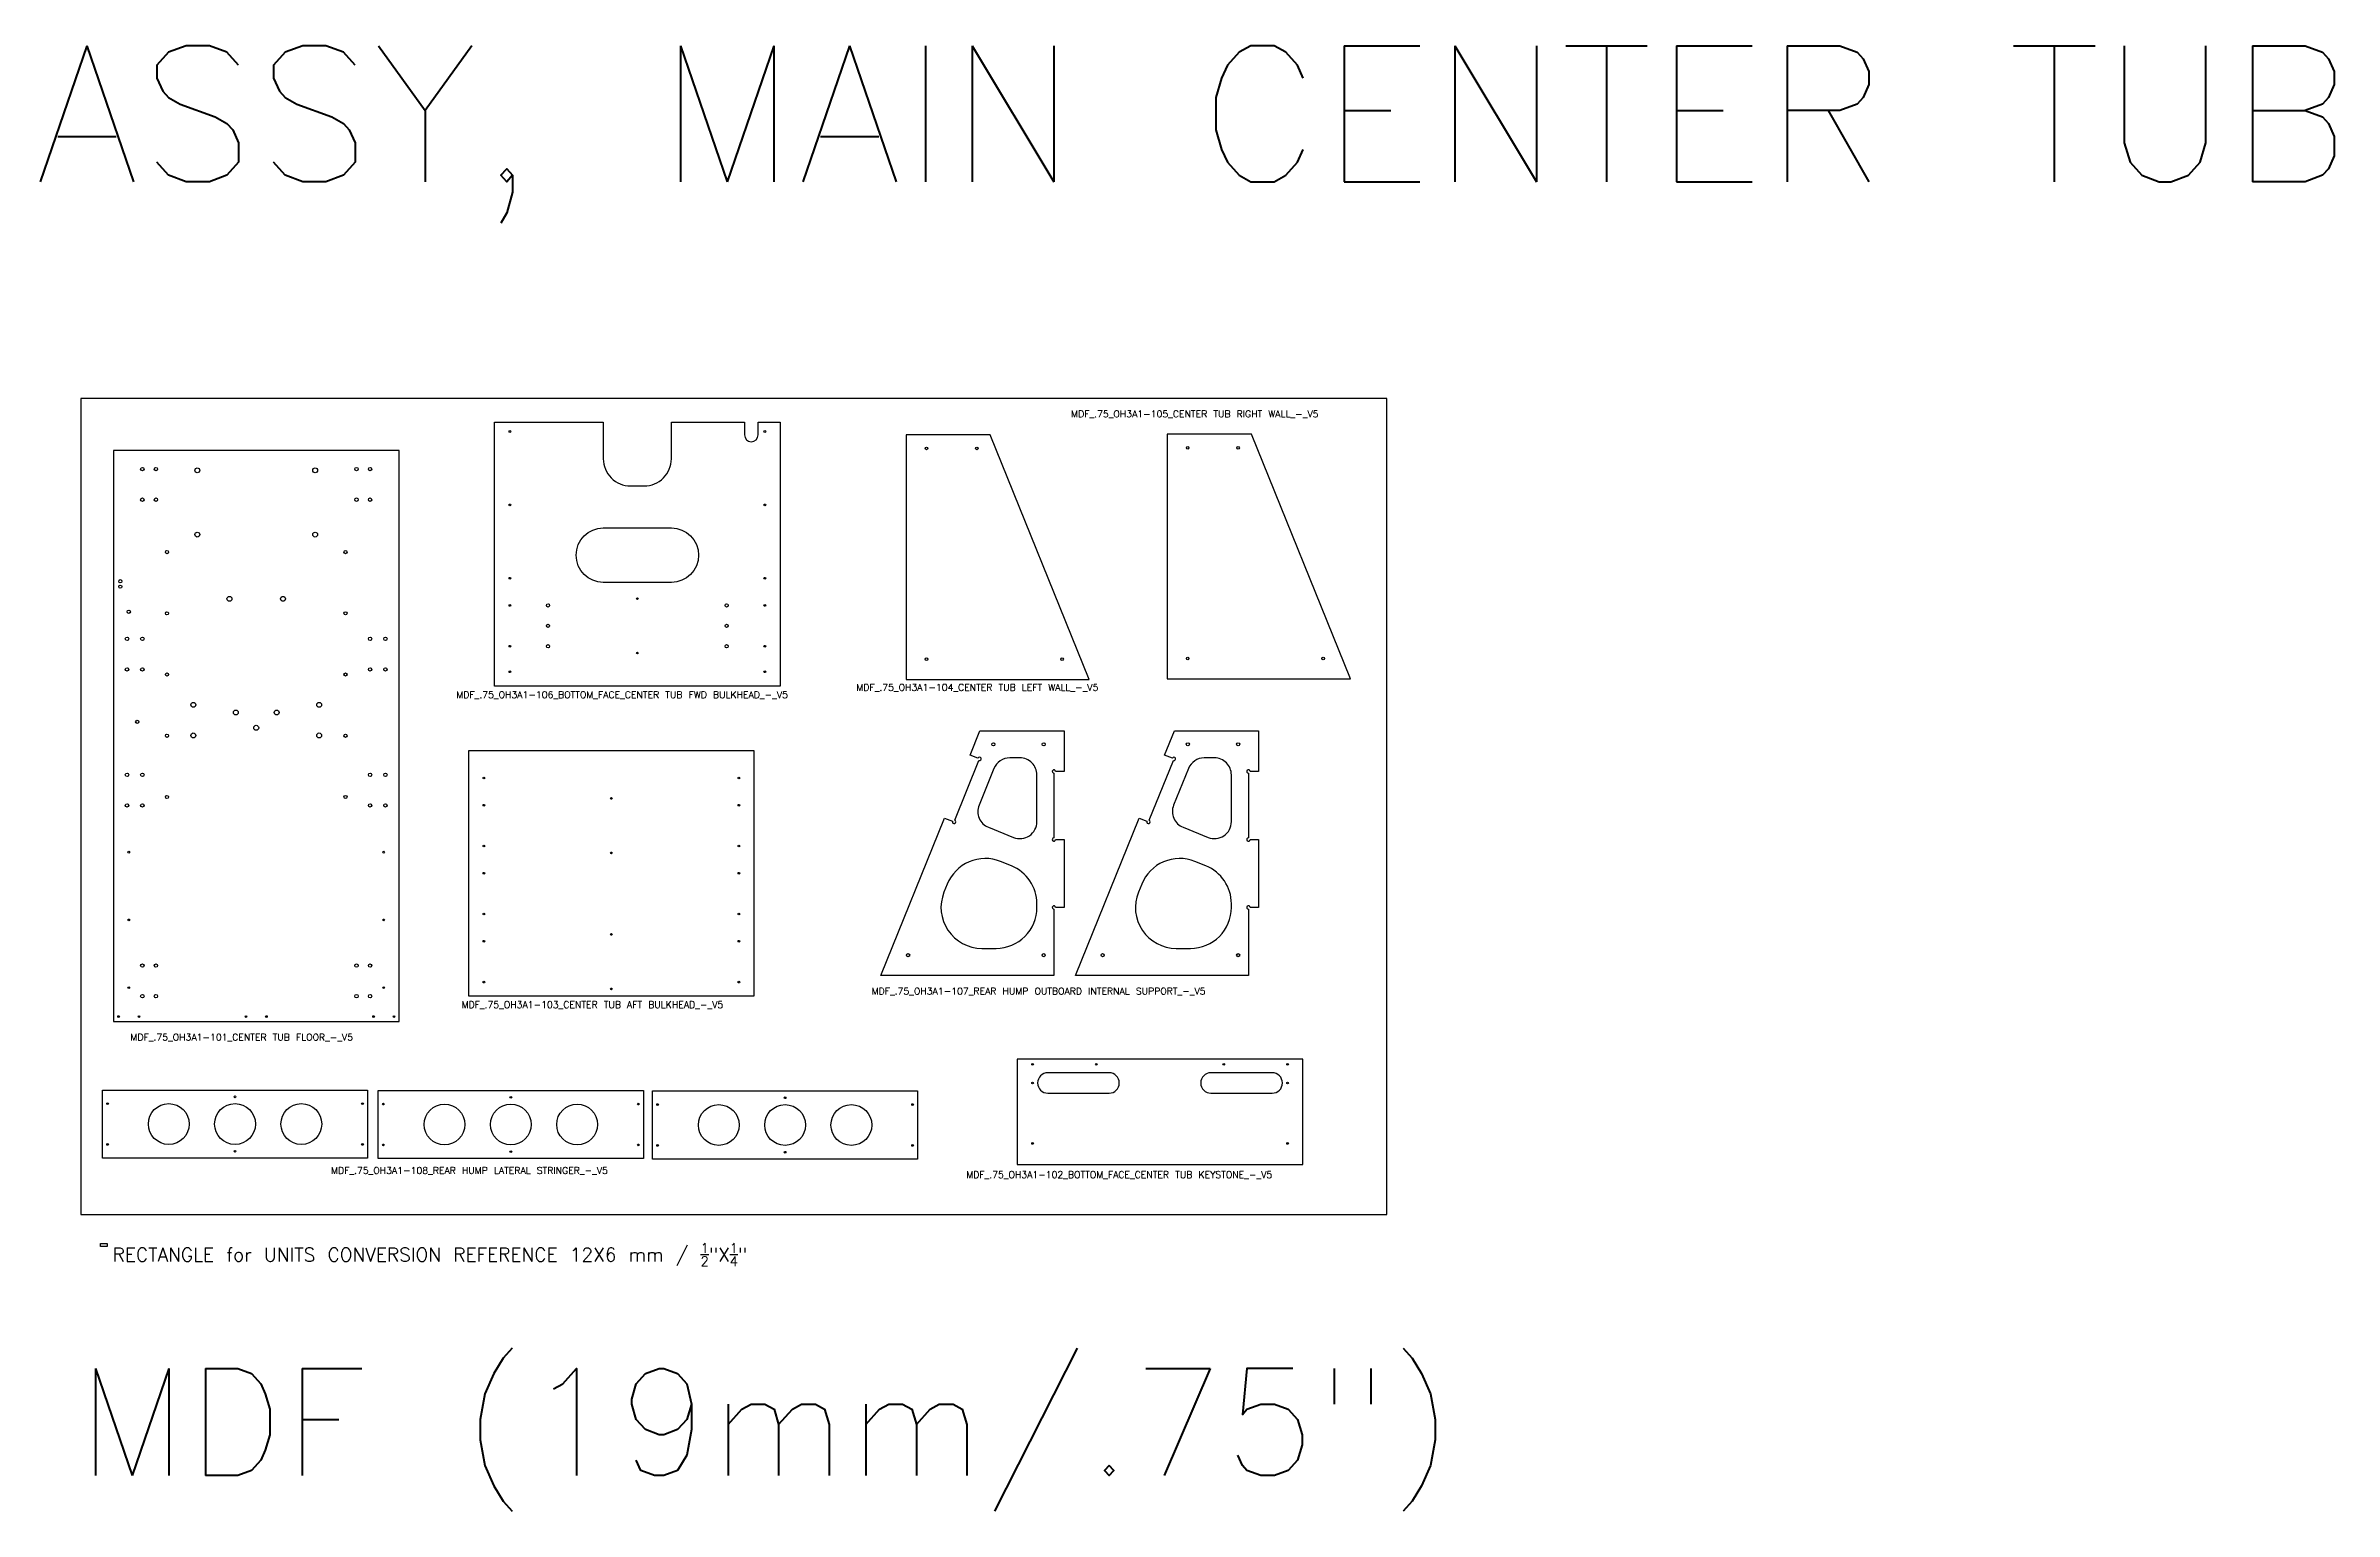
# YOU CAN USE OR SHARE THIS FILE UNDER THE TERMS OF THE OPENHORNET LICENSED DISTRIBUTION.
# Model space of a CAD drawing. Header units: millimetres. Extents: x 2758 to 41047, y 670 to 17125.
# Drawn here: x 5006 to 9278, y 670 to 3407 of the extents above; entities that cross this region are included whole.
import ezdxf

# ---------------------------------------------------------------- set-up
doc = ezdxf.new("R2010")
doc.units = ezdxf.units.MM
doc.styles.get("Standard").update_dxf_attribs({"font": 'txt.shx'})

msp = doc.modelspace()

# ---------------------------------------------------------------- linework, layer by layer
at = {"color": 0, "linetype": 'ByBlock', "lineweight": -2}
msp.add_lwpolyline([(7509.4, 1224.2), (7509.4, 2748.2), (5071, 2748.2), (5071, 1224.2)], close=True, dxfattribs=at)
for points in [[(6310.2, 2680.1, 1), (6335.6, 2680.1), (6335.6, 2704.1), (6376.8, 2704.1), (6376.8, 2211), (5843.6, 2211), (5843.6, 2704.1), (6046.7, 2704.1), (6046.7, 2635.6, 0.414214), (6097.5, 2584.8), (6122.9, 2584.8, 0.414214), (6173.7, 2635.6), (6173.7, 2704.1), (6310.2, 2704.1)], [(6173.7, 2404.7), (6046.7, 2404.7, -1), (6046.7, 2506.3), (6173.7, 2506.3, -1)], [(6747.8, 2072.3, 2.414214), (6746, 2076.4), (6731.3, 2082.3), (6749.6, 2127.7), (6906.9, 2127.7), (6906.9, 2051.5), (6891, 2051.5, 2.414214), (6887.9, 2048.4), (6887.9, 1927.7, 2.414214), (6891, 1924.5), (6906.9, 1924.5), (6906.9, 1797.5), (6891, 1797.5, 2.414214), (6887.9, 1794.4), (6887.9, 1670.5), (6564.9, 1670.5), (6683.7, 1964.6), (6698.4, 1958.6, 2.414214), (6702.6, 1960.4)], [(7110.9, 2072.3, 2.414214), (7109.1, 2076.4), (7094.4, 2082.3), (7112.7, 2127.7), (7270, 2127.7), (7270, 2051.5), (7254.1, 2051.5, 2.414214), (7250.9, 2048.4), (7250.9, 1927.7, 2.414214), (7254.1, 1924.5), (7270, 1924.5), (7270, 1797.5), (7254.1, 1797.5, 2.414214), (7250.9, 1794.4), (7250.9, 1670.5), (6928, 1670.5), (7046.8, 1964.6), (7061.5, 1958.6, 2.414214), (7065.7, 1960.4)], [(6824.4, 2076.9), (6805.3, 2076.9, 0.305731), (6775.9, 2057.1), (6748.2, 1988.6, 0.414214), (6765.8, 1947.3), (6812.5, 1928.4, 0.531709), (6856.1, 1957.9), (6856.1, 2045.2, 0.414214)], [(7187.4, 2076.9), (7168.4, 2076.9, 0.305731), (7139, 2057.1), (7111.3, 1988.6, 0.414214), (7128.9, 1947.3), (7175.6, 1928.4, 0.531709), (7219.2, 1957.9), (7219.2, 2045.2, 0.414214)], [(6856.1, 1797.5), (6856.1, 1804.6, 0.305731), (6808.5, 1875.3), (6788, 1883.5, 0.414214), (6688.8, 1841.4), (6682.6, 1826.1, 0.531709), (6753.2, 1721.3), (6779.9, 1721.3, 0.414214)], [(7219.2, 1797.5), (7219.2, 1804.6, 0.305731), (7171.5, 1875.3), (7151, 1883.5, 0.414214), (7051.8, 1841.4), (7045.6, 1826.1, 0.531709), (7116.3, 1721.3), (7143, 1721.3, 0.414214)], [(6876.5, 1488.9, 1), (6876.5, 1450.8), (6990.8, 1450.8, 1), (6990.8, 1488.9)], [(7295.4, 1450.8, 1), (7295.4, 1488.9), (7181.1, 1488.9, 1), (7181.1, 1450.8)]]:
    msp.add_lwpolyline(points, format="xyb", close=True)
for points in [[(5665.3, 1584.4), (5665.3, 2651.1), (5132.1, 2651.1), (5132.1, 1584.4)], [(6611.8, 2680.3), (6611.8, 2223.1), (6953.8, 2223.1), (6769.1, 2680.3)], [(7099.5, 2681.5), (7099.5, 2224.3), (7441.5, 2224.3), (7256.7, 2681.5)], [(6328.3, 1632.9), (6328.3, 2090.1), (5795.1, 2090.1), (5795.1, 1632.9)], [(6819.4, 1514.3), (6819.4, 1317.4), (7352.5, 1317.4), (7352.5, 1514.3)], [(5606.6, 1456.7), (5606.6, 1329.7), (5111.6, 1329.7), (5111.6, 1456.7)], [(6121.5, 1455.8), (6121.5, 1328.8), (5626.5, 1328.8), (5626.5, 1455.8)], [(6633.5, 1454.9), (6633.5, 1327.9), (6138.5, 1327.9), (6138.5, 1454.9)], [(5108.2, 1170.3), (5120.2, 1170.3), (5120.2, 1164.3), (5108.2, 1164.3)]]:
    msp.add_lwpolyline(points, close=True)
for centre, radius in [((5872.2, 2686.4), 1.59), ((6348.2, 2686.4), 1.59), ((6649.9, 2654.9), 2.46), ((6743.9, 2654.9), 2.46), ((7137.6, 2656.1), 2.46), ((7231.6, 2656.1), 2.46), ((5186.1, 2616.2), 3.17), ((5211.5, 2616.2), 3.17), ((5288.7, 2613.9), 4.56), ((5508.7, 2613.9), 4.56), ((5585.9, 2616.2), 3.17), ((5611.3, 2616.2), 3.17), ((5186.1, 2559.1), 3.17), ((5211.5, 2559.1), 3.17), ((5585.9, 2559.1), 3.17), ((5611.3, 2559.1), 3.17), ((5872.2, 2549.4), 1.59), ((6348.2, 2549.4), 1.59), ((5288.7, 2493.9), 4.56), ((5508.7, 2493.9), 4.56), ((5232, 2461.2), 2.98), ((5565.4, 2461.2), 2.98), ((5144.9, 2406.8), 2.98), ((5144.9, 2396.8), 2.98), ((5872.2, 2412.4), 1.59), ((6348.2, 2412.4), 1.59), ((5160.8, 2349.8), 2.98), ((5232, 2346.9), 2.98), ((5348.7, 2373.9), 4.56), ((5448.7, 2373.9), 4.56), ((5565.4, 2346.9), 2.98), ((5872.2, 2361.6), 1.59), ((5943.5, 2361.6), 2.98), ((6110.2, 2374.3), 1.59), ((6276.9, 2361.6), 2.98), ((6348.2, 2361.6), 1.59), ((5943.5, 2323.5), 2.98), ((6276.9, 2323.5), 2.98), ((5157.5, 2299.3), 3.17), ((5186.1, 2299.3), 3.17), ((5611.3, 2299.3), 3.17), ((5639.9, 2299.3), 3.17), ((5872.2, 2285.4), 1.59), ((5943.5, 2285.4), 2.98), ((6110.2, 2272.7), 1.59), ((6276.9, 2285.4), 2.98), ((6348.2, 2285.4), 1.59), ((7137.6, 2262.4), 2.46), ((7390.7, 2262.4), 2.46), ((5157.5, 2242.2), 3.17), ((5186.1, 2242.2), 3.17), ((5232, 2232.6), 2.98), ((5565.4, 2232.6), 2.98), ((5611.3, 2242.2), 3.17), ((5639.9, 2242.2), 3.17), ((5872.2, 2237.8), 1.59), ((6348.2, 2237.8), 1.59), ((6649.9, 2261.2), 2.46), ((6903, 2261.2), 2.46), ((5281.2, 2176), 4.56), ((5516.2, 2176), 4.56), ((5176.6, 2144.3), 2.98), ((5360.6, 2161.8), 4.56), ((5398.7, 2133.2), 4.56), ((5436.8, 2161.8), 4.56), ((5232, 2118.3), 2.98), ((5281.2, 2118.9), 4.56), ((5516.2, 2118.9), 4.56), ((5565.4, 2118.3), 2.98), ((6774.8, 2102.3), 2.98), ((6868.8, 2102.3), 2.98), ((7137.9, 2102.3), 2.98), ((7231.9, 2102.3), 2.98), ((5157.5, 2045.3), 3.17), ((5186.1, 2045.3), 3.17), ((5611.3, 2045.3), 3.17), ((5639.9, 2045.3), 3.17), ((5823.7, 2039.3), 1.59), ((6299.7, 2039.3), 1.59), ((5157.5, 1988.2), 3.17), ((5186.1, 1988.2), 3.17), ((5232, 2004), 2.98), ((5565.4, 2004), 2.98), ((5611.3, 1988.2), 3.17), ((5639.9, 1988.2), 3.17), ((5823.7, 1988.5), 1.59), ((6061.7, 2001.2), 1.59), ((6299.7, 1988.5), 1.59), ((5160.7, 1900.9), 1.59), ((5636.7, 1900.9), 1.59), ((5823.7, 1912.3), 1.59), ((6061.7, 1899.6), 1.59), ((6299.7, 1912.3), 1.59), ((5823.7, 1861.5), 1.59), ((6299.7, 1861.5), 1.59), ((5160.7, 1774.4), 1.59), ((5636.7, 1774.4), 1.59), ((5823.7, 1785.3), 1.59), ((6299.7, 1785.3), 1.59), ((5823.7, 1734.5), 1.59), ((6061.7, 1747.2), 1.59), ((6299.7, 1734.5), 1.59), ((6615.7, 1708.6), 2.98), ((6868.8, 1708.6), 2.98), ((6978.8, 1708.6), 2.98), ((7231.9, 1708.6), 2.98), ((5186.1, 1689.1), 3.17), ((5211.5, 1689.1), 3.17), ((5585.9, 1689.1), 3.17), ((5611.3, 1689.1), 3.17), ((5160.7, 1647.9), 1.59), ((5186.1, 1632), 3.17), ((5211.5, 1632), 3.17), ((5585.9, 1632), 3.17), ((5611.3, 1632), 3.17), ((5636.7, 1647.9), 1.59), ((5823.7, 1658.3), 1.59), ((6061.7, 1645.6), 1.59), ((6299.7, 1658.3), 1.59), ((5141.7, 1593.9), 1.59), ((5179.8, 1593.9), 1.59), ((5379.7, 1593.9), 1.59), ((5417.8, 1593.9), 1.59), ((5617.7, 1593.9), 1.59), ((5655.8, 1593.9), 1.59), ((6848, 1504.7), 1.59), ((6967, 1504.7), 1.59), ((7205, 1504.7), 1.59), ((7324, 1504.7), 1.59), ((6848, 1469.8), 1.59), ((7324, 1469.8), 1.59), ((5121.1, 1431.3), 1.59), ((5235.4, 1393.2), 38.1), ((5359.1, 1393.2), 38.1), ((5359.1, 1444), 1.59), ((5482.9, 1393.2), 38.1), ((5597.1, 1431.3), 1.59), ((5636, 1430.4), 1.59), ((5750.2, 1392.3), 38.1), ((5874, 1392.3), 38.1), ((5874, 1443.1), 1.59), ((5997.8, 1392.3), 38.1), ((6112, 1430.4), 1.59), ((6148, 1429.5), 1.59), ((6262.2, 1391.4), 38.1), ((6386, 1391.4), 38.1), ((6386, 1442.2), 1.59), ((6509.8, 1391.4), 38.1), ((6624, 1429.5), 1.59), ((5121.1, 1355.1), 1.59), ((5359.1, 1342.4), 1.59), ((5597.1, 1355.1), 1.59), ((5636, 1354.2), 1.59), ((5874, 1341.5), 1.59), ((6112, 1354.2), 1.59), ((6148, 1353.3), 1.59), ((6386, 1340.6), 1.59), ((6624, 1353.3), 1.59), ((6848, 1357), 1.59), ((7324, 1357), 1.59)]:
    msp.add_circle(centre, radius)

# ---------------------------------------------------------------- texts
at = {"color": 0}
msp.add_text('OH3A1A1 - ASSY, MAIN CENTER TUB', height=254, dxfattribs=at).set_placement((2724.8, 3152.8))
for s, height, p in [('MDF_.75_OH3A1-105_CENTER TUB RIGHT WALL_-_V5', 12.7, (6920, 2712.9)), ('MDF_.75_OH3A1-106_BOTTOM_FACE_CENTER TUB FWD BULKHEAD_-_V5', 12.7, (5772.2, 2188.5)), ('MDF_.75_OH3A1-104_CENTER TUB LEFT WALL_-_V5', 12.7, (6519, 2202.2)), ('MDF_.75_OH3A1-107_REAR HUMP OUTBOARD INTERNAL SUPPORT_-_V5', 12.7, (6547.6, 1635)), ('MDF_.75_OH3A1-103_CENTER TUB AFT BULKHEAD_-_V5', 12.7, (5782, 1609.8)), ('MDF_.75_OH3A1-101_CENTER TUB FLOOR_-_V5', 12.7, (5163.9, 1549)), ('MDF_.75_OH3A1-108_REAR HUMP LATERAL STRINGER_-_V5', 12.7, (5538.4, 1300.1)), ('MDF_.75_OH3A1-102_BOTTOM_FACE_CENTER TUB KEYSTONE_-_V5', 12.7, (6724.1, 1292.3)), ('MDF (19mm/.75")', 200, (5064.2, 736.8))]:
    msp.add_text(s, height=height).set_placement(p)
at = {"insert": (5130.6, 1170.7), "char_height": 25.4, "attachment_point": 1}
msp.add_mtext_dynamic_manual_height_columns('\\A1;RECTANGLE for UNITS CONVERSION REFERENCE 12X6 mm / {\\H0.7x;\\S1/2;}"X{\\H0.7x;\\S1/4;\\H1.42857x;"}', width=35031.822, gutter_width=0, heights=[15.2], dxfattribs=at)

doc.saveas('drawing.dxf')
